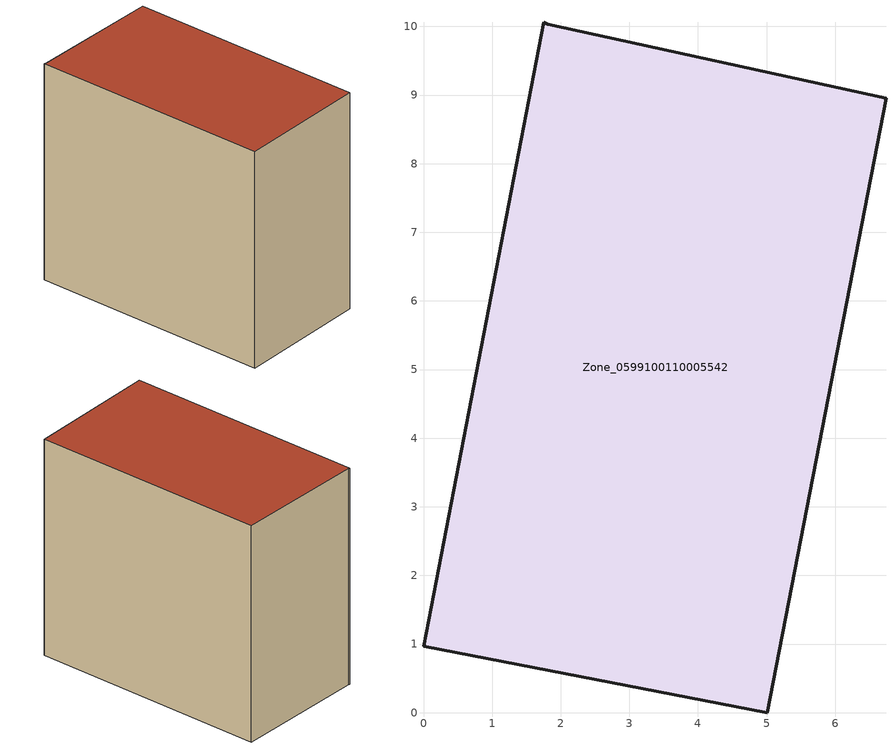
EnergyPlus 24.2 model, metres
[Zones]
Zone_0599100110005542
 floor ground (C_G): 6.74,8.95 5.01,0 0,0.97 1.75,10.06 1.81,10.03 z0
 wall outside (C_F): 1.81,10.03 1.75,10.06 0,0.97 5.01,0 6.74,8.95 1.81,10.03 z0:8.56
 roof outside (C_R): 6.74,8.95 1.81,10.03 1.75,10.06 0,0.97 5.01,0 z8.56
[BUILDING]
Pand.0599100110005542: North Axis=0; Terrain=City; Loads Convergence Tolerance Value=0.04; Temperature Convergence Tolerance Value=0.4; Solar Distribution=FullExterior; Maximum Number of Warmup Days=25; Minimum Number of Warmup Days=1
[Site:Location]
Rotterdam.The.Hague.AP_ZH_NLD Design_Conditions: Latitude=51.96; Longitude=4.45; Time Zone=1; Elevation=-4.5
[SITE:GROUNDTEMPERATURE:BUILDINGSURFACE]
18, 18, 18, 18, 18, 18, 18, 18, 18, 18, 18, 18
[MATERIAL] Thermal Absorptance=0.9; Solar Absorptance=0.7; Visible Absorptance=0.7
Name | Roughness | Thickness | Conductivity | Density | Specific Heat
G.TI.2015-2018 | MediumSmooth | 0.15 | 0.0428571 | 540 | 1210
F.TI.2015-2018 | Rough | 0.3 | 0.0666667 | 1920 | 840
R.TI.2015-2018 | MediumRough | 0.2 | 0.0333333 | 1500 | 1000
[CONSTRUCTION]
C_G: G.TI.2015-2018
C_F: F.TI.2015-2018
C_R: R.TI.2015-2018
[ZONE]
Zone_0599100110005542: Type=1; Multiplier=1; Ceiling Height=Autocalculate; Volume=Autocalculate; Floor Area=autocalculate; Part of Total Floor Area=Yes
[ZONEINFILTRATION:DESIGNFLOWRATE]
Infil_Zone_0599100110005542: Zone or ZoneList or Space or SpaceList=Zone_0599100110005542; Schedule=AlwaysOn; Design Flow Rate Calculation Method=Flow/Area; Flow Rate per Floor Area=0.0015; Constant Term Coefficient=1; Temperature Term Coefficient=0; Velocity Term Coefficient=0; Velocity Squared Term Coefficient=0
[HVACTEMPLATE:ZONE:IDEALLOADSAIRSYSTEM]
Zone_0599100110005542: Maximum Heating Supply Air Temperature=50; Minimum Cooling Supply Air Temperature=13; Maximum Heating Supply Air Humidity Ratio=0.0156; Minimum Cooling Supply Air Humidity Ratio=0.0077; Heating Limit=NoLimit; Cooling Limit=NoLimit; Dehumidification Control Type=ConstantSensibleHeatRatio; Cooling Sensible Heat Ratio=0.7; Dehumidification Setpoint=60; Humidification Control Type=None; Humidification Setpoint=30; Outdoor Air Method=None; Outdoor Air Flow Rate per Person=0.00944; Outdoor Air Flow Rate per Zone Floor Area=0; Outdoor Air Flow Rate per Zone=0; Demand Controlled Ventilation Type=None; Outdoor Air Economizer Type=NoEconomizer; Heat Recovery Type=None; Sensible Heat Recovery Effectiveness=0.7; Latent Heat Recovery Effectiveness=0.65
[ZONECONTROL:THERMOSTAT]
ThermostatControl_Zone_0599100110005542: Zone or ZoneList=Zone_0599100110005542; Control Type Schedule=DualSetpointControlType; Control 1=Thermostat_Zone_0599100110005542; Temperature Difference Between Cutout And Setpoint=0
[THERMOSTATSETPOINT:DUALSETPOINT]
Thermostat_Zone_0599100110005542: Heating Setpoint Temperature Schedule=HeatingSetpoint_Zone_0599100110005542; Cooling Setpoint Temperature Schedule=CoolingSetpoint_Zone_0599100110005542
[SCHEDULE:COMPACT]
HeatingSetpoint_Zone_0599100110005542: Through: 12/31, For: AllDays, Until: 24:00, 21
CoolingSetpoint_Zone_0599100110005542: Through: 12/31, For: AllDays, Until: 24:00, 24
DualSetpointControlType: Through: 12/31, For: AllDays, Until: 24:00, 4
AlwaysOn: Through: 12/31, For: AllDays, Until: 24:00, 1
